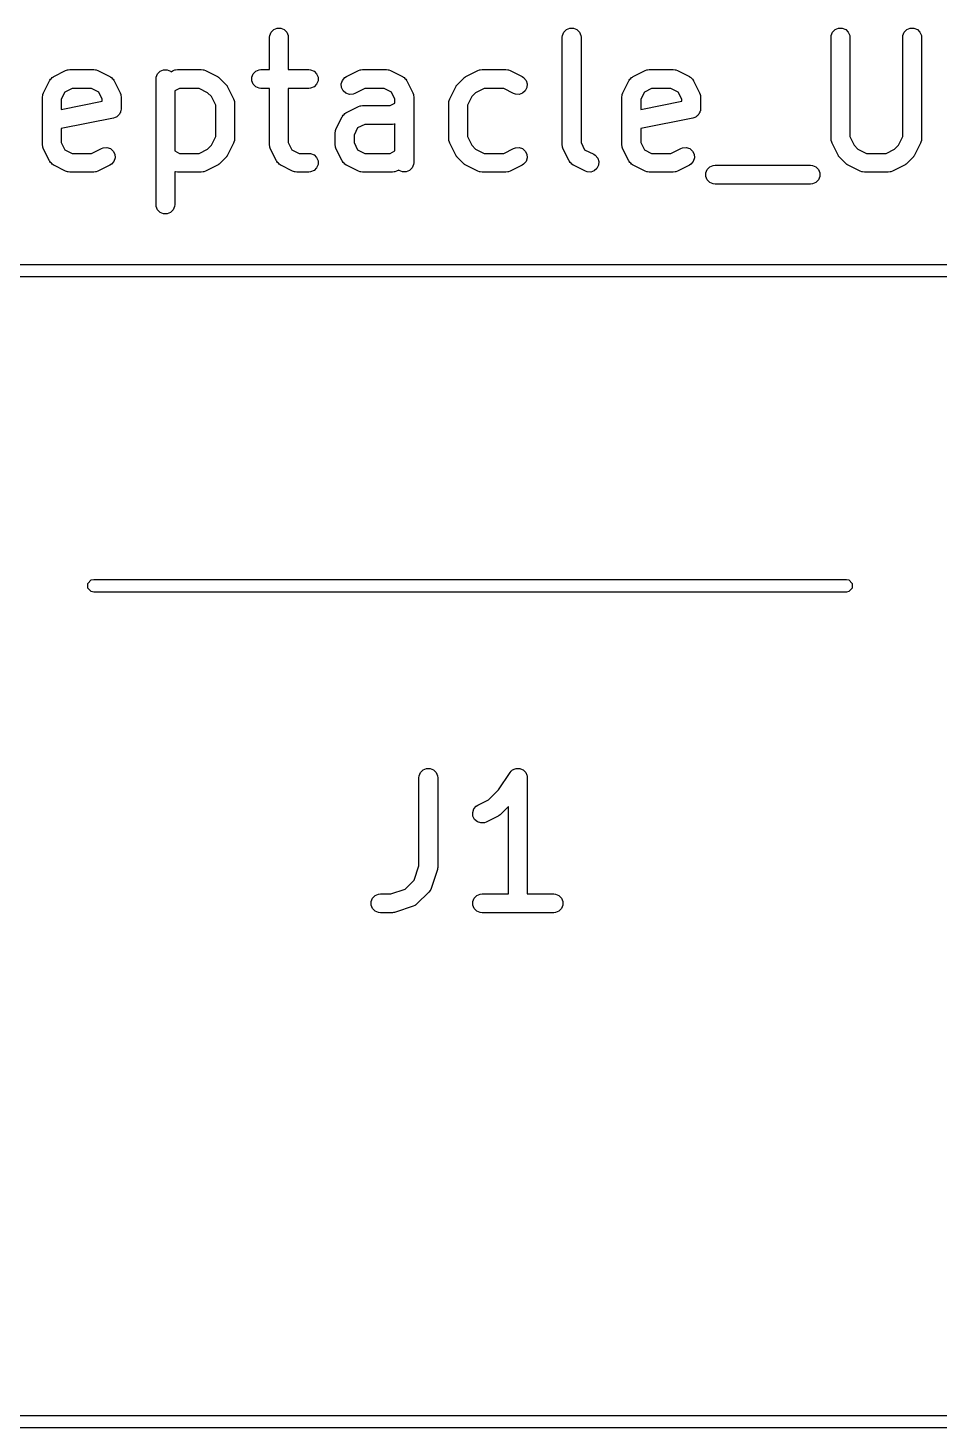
# Model space of a CAD drawing. Header units: millimetres. Extents: x 100.1 to 179.9, y -189 to -95.3.
# Drawn here: x 133.3 to 140.56, y -106.47 to -95.32 of the extents above; entities that cross this region are included whole.
import ezdxf

# ---------------------------------------------------------------- set-up
doc = ezdxf.new("R2010")
doc.units = ezdxf.units.MM
doc.layers.add('F.Fab', color=9, linetype='CONTINUOUS', true_color=0xafafaf)

msp = doc.modelspace()

# ---------------------------------------------------------------- linework, layer by layer
at = {"layer": 'F.Fab', "linetype": 'CONTINUOUS'}
for p, q in [((135.227631, -95.375187), (135.23883, -95.348151)), ((135.23883, -95.348151), (135.259522, -95.327459)), ((135.259522, -95.327459), (135.286558, -95.31626)), ((135.286558, -95.31626), (135.315822, -95.31626)), ((135.315822, -95.31626), (135.342858, -95.327459)), ((135.342858, -95.327459), (135.36355, -95.348151)), ((135.36355, -95.348151), (135.374749, -95.375187)), ((137.560965, -95.375187), (137.572164, -95.348151)), ((137.572164, -95.348151), (137.592856, -95.327459)), ((137.592856, -95.327459), (137.619892, -95.31626)), ((137.619892, -95.31626), (137.649156, -95.31626)), ((137.649156, -95.31626), (137.676192, -95.327459)), ((137.676192, -95.327459), (137.696884, -95.348151)), ((137.696884, -95.348151), (137.708083, -95.375187)), ((139.703823, -95.375187), (139.715022, -95.348151)), ((139.715022, -95.348151), (139.735714, -95.327459)), ((139.735714, -95.327459), (139.76275, -95.31626)), ((139.76275, -95.31626), (139.792014, -95.31626)), ((139.792014, -95.31626), (139.81905, -95.327459)), ((139.81905, -95.327459), (139.839742, -95.348151)), ((139.839742, -95.348151), (139.850941, -95.375187)), ((140.275251, -95.375187), (140.28645, -95.348151)), ((140.28645, -95.348151), (140.307142, -95.327459)), ((140.307142, -95.327459), (140.334178, -95.31626)), ((140.334178, -95.31626), (140.363442, -95.31626)), ((140.363442, -95.31626), (140.390478, -95.327459)), ((140.390478, -95.327459), (140.41117, -95.348151)), ((140.41117, -95.348151), (140.422369, -95.375187)), ((135.22619, -95.389819), (135.227631, -95.375187)), ((135.22619, -95.648152), (135.22619, -95.389819)), ((135.374749, -95.375187), (135.37619, -95.389819)), ((135.37619, -95.389819), (135.37619, -95.648152)), ((137.559524, -95.389819), (137.560965, -95.375187)), ((137.559524, -96.246961), (137.559524, -95.389819)), ((137.708083, -95.375187), (137.709524, -95.389819)), ((137.709524, -95.389819), (137.709524, -96.229256)), ((139.702382, -95.389819), (139.703823, -95.375187)), ((139.702382, -96.199342), (139.702382, -95.389819)), ((139.850941, -95.375187), (139.852382, -95.389819)), ((139.852382, -95.389819), (139.852382, -96.181637)), ((140.27381, -95.389819), (140.275251, -95.375187)), ((140.27381, -96.181637), (140.27381, -95.389819)), ((140.422369, -95.375187), (140.42381, -95.389819)), ((140.42381, -95.389819), (140.42381, -96.199342)), ((133.505744, -95.703689), (133.600982, -95.65607)), ((133.600982, -95.65607), (133.614713, -95.650815)), ((133.614713, -95.650815), (133.617402, -95.650623)), ((133.617402, -95.650623), (133.619891, -95.649593)), ((133.619891, -95.649593), (133.634523, -95.648152)), ((133.634523, -95.648152), (133.824999, -95.648152)), ((133.824999, -95.648152), (133.839631, -95.649593)), ((133.839631, -95.649593), (133.84212, -95.650624)), ((133.84212, -95.650624), (133.844808, -95.650815)), ((133.844808, -95.650815), (133.85854, -95.65607)), ((133.85854, -95.65607), (133.953778, -95.703689)), ((134.322869, -95.70852), (134.334068, -95.681484)), ((134.334068, -95.681484), (134.35476, -95.660792)), ((134.35476, -95.660792), (134.381796, -95.649593)), ((134.381796, -95.649593), (134.41106, -95.649593)), ((134.41106, -95.649593), (134.438096, -95.660792)), ((134.438096, -95.660792), (134.441624, -95.66432)), ((134.441624, -95.66432), (134.458125, -95.65607)), ((134.458125, -95.65607), (134.471856, -95.650815)), ((134.471856, -95.650815), (134.474545, -95.650623)), ((134.474545, -95.650623), (134.477034, -95.649593)), ((134.477034, -95.649593), (134.491666, -95.648152)), ((134.491666, -95.648152), (134.682142, -95.648152)), ((134.682142, -95.648152), (134.696774, -95.649593)), ((134.696774, -95.649593), (134.699263, -95.650624)), ((134.699263, -95.650624), (134.701951, -95.650815)), ((134.701951, -95.650815), (134.715683, -95.65607)), ((134.715683, -95.65607), (134.810921, -95.703689)), ((135.084774, -95.70852), (135.095973, -95.681484)), ((135.095973, -95.681484), (135.116665, -95.660792)), ((135.116665, -95.660792), (135.143701, -95.649593)), ((135.143701, -95.649593), (135.158333, -95.648152)), ((135.158333, -95.648152), (135.22619, -95.648152)), ((135.37619, -95.648152), (135.539285, -95.648152)), ((135.539285, -95.648152), (135.553917, -95.649593)), ((135.553917, -95.649593), (135.580953, -95.660792)), ((135.580953, -95.660792), (135.601645, -95.681484)), ((135.601645, -95.681484), (135.612844, -95.70852)), ((135.839078, -95.703689), (135.934316, -95.65607)), ((135.934316, -95.65607), (135.948047, -95.650815)), ((135.948047, -95.650815), (135.950736, -95.650623)), ((135.950736, -95.650623), (135.953225, -95.649593)), ((135.953225, -95.649593), (135.967857, -95.648152)), ((135.967857, -95.648152), (136.158333, -95.648152)), ((136.158333, -95.648152), (136.172965, -95.649593)), ((136.172965, -95.649593), (136.175454, -95.650624)), ((136.175454, -95.650624), (136.178142, -95.650815)), ((136.178142, -95.650815), (136.191874, -95.65607)), ((136.191874, -95.65607), (136.287112, -95.703689)), ((136.791459, -95.703689), (136.886697, -95.65607)), ((136.886697, -95.65607), (136.900428, -95.650815)), ((136.900428, -95.650815), (136.903117, -95.650623)), ((136.903117, -95.650623), (136.905606, -95.649593)), ((136.905606, -95.649593), (136.920238, -95.648152)), ((136.920238, -95.648152), (137.110714, -95.648152)), ((137.110714, -95.648152), (137.125346, -95.649593)), ((137.125346, -95.649593), (137.127835, -95.650624)), ((137.127835, -95.650624), (137.130523, -95.650815)), ((137.130523, -95.650815), (137.144255, -95.65607)), ((137.144255, -95.65607), (137.239493, -95.703689)), ((138.124793, -95.703689), (138.220031, -95.65607)), ((138.220031, -95.65607), (138.233762, -95.650815)), ((138.233762, -95.650815), (138.236451, -95.650623)), ((138.236451, -95.650623), (138.23894, -95.649593)), ((138.23894, -95.649593), (138.253572, -95.648152)), ((138.253572, -95.648152), (138.444048, -95.648152)), ((138.444048, -95.648152), (138.45868, -95.649593)), ((138.45868, -95.649593), (138.461169, -95.650624)), ((138.461169, -95.650624), (138.463857, -95.650815)), ((138.463857, -95.650815), (138.477589, -95.65607)), ((138.477589, -95.65607), (138.572827, -95.703689)), ((133.424584, -95.832468), (133.472203, -95.73723)), ((133.472203, -95.73723), (133.473743, -95.734782)), ((133.473743, -95.734782), (133.474128, -95.733629)), ((133.474128, -95.733629), (133.475373, -95.732192)), ((133.475373, -95.732192), (133.480035, -95.724787)), ((133.480035, -95.724787), (133.487139, -95.718625)), ((133.487139, -95.718625), (133.493301, -95.711521)), ((133.493301, -95.711521), (133.500706, -95.706859)), ((133.500706, -95.706859), (133.502143, -95.705614)), ((133.502143, -95.705614), (133.503296, -95.705229)), ((133.503296, -95.705229), (133.505744, -95.703689)), ((133.652228, -95.798152), (133.595186, -95.826672)), ((133.807294, -95.798152), (133.652228, -95.798152)), ((133.864335, -95.826672), (133.807294, -95.798152)), ((133.953778, -95.703689), (133.956225, -95.705229)), ((133.956225, -95.705229), (133.957379, -95.705614)), ((133.957379, -95.705614), (133.958815, -95.706859)), ((133.958815, -95.706859), (133.966221, -95.711521)), ((133.966221, -95.711521), (133.972382, -95.718625)), ((133.972382, -95.718625), (133.979487, -95.724787)), ((133.979487, -95.724787), (133.984148, -95.732192)), ((133.984148, -95.732192), (133.985394, -95.733629)), ((133.985394, -95.733629), (133.985778, -95.734782)), ((133.985778, -95.734782), (133.987319, -95.73723)), ((133.987319, -95.73723), (134.034938, -95.832468)), ((134.321428, -95.723152), (134.322869, -95.70852)), ((134.321428, -96.723152), (134.321428, -95.723152)), ((134.509371, -95.798152), (134.471428, -95.817123)), ((134.664437, -95.798152), (134.509371, -95.798152)), ((134.732953, -95.83241), (134.664437, -95.798152)), ((134.810921, -95.703689), (134.81722, -95.707653)), ((134.81722, -95.707653), (134.819048, -95.708411)), ((134.819048, -95.708411), (134.821104, -95.710099)), ((134.821104, -95.710099), (134.823364, -95.711521)), ((134.823364, -95.711521), (134.824663, -95.713019)), ((134.824663, -95.713019), (134.830413, -95.717738)), ((134.830413, -95.717738), (134.878032, -95.765357)), ((134.878032, -95.765357), (134.88275, -95.771106)), ((134.88275, -95.771106), (134.884249, -95.772406)), ((134.884249, -95.772406), (134.88567, -95.774665)), ((134.88567, -95.774665), (134.887359, -95.776722)), ((134.887359, -95.776722), (134.888116, -95.778549)), ((134.888116, -95.778549), (134.892081, -95.784849)), ((134.892081, -95.784849), (134.9397, -95.880087)), ((135.084774, -95.737784), (135.084774, -95.70852)), ((135.095973, -95.76482), (135.084774, -95.737784)), ((135.116665, -95.785512), (135.095973, -95.76482)), ((135.143701, -95.796711), (135.116665, -95.785512)), ((135.158333, -95.798152), (135.143701, -95.796711)), ((135.22619, -95.798152), (135.158333, -95.798152)), ((135.22619, -96.246961), (135.22619, -95.798152)), ((135.539285, -95.798152), (135.37619, -95.798152)), ((135.37619, -95.798152), (135.37619, -96.229256)), ((135.553917, -95.796711), (135.539285, -95.798152)), ((135.580953, -95.785512), (135.553917, -95.796711)), ((135.601645, -95.76482), (135.580953, -95.785512)), ((135.612844, -95.737784), (135.601645, -95.76482)), ((135.612844, -95.70852), (135.612844, -95.737784)), ((135.798208, -95.76139), (135.807462, -95.733629)), ((135.800282, -95.79058), (135.798208, -95.76139)), ((135.813369, -95.816755), (135.800282, -95.79058)), ((135.807462, -95.733629), (135.826635, -95.711521)), ((135.826635, -95.711521), (135.839078, -95.703689)), ((135.985562, -95.798152), (135.90616, -95.837853)), ((136.140628, -95.798152), (135.985562, -95.798152)), ((136.197669, -95.826672), (136.140628, -95.798152)), ((136.287112, -95.703689), (136.289559, -95.705229)), ((136.289559, -95.705229), (136.290713, -95.705614)), ((136.290713, -95.705614), (136.292149, -95.706859)), ((136.292149, -95.706859), (136.299555, -95.711521)), ((136.299555, -95.711521), (136.305716, -95.718625)), ((136.305716, -95.718625), (136.312821, -95.724787)), ((136.312821, -95.724787), (136.317482, -95.732192)), ((136.317482, -95.732192), (136.318728, -95.733629)), ((136.318728, -95.733629), (136.319112, -95.734782)), ((136.319112, -95.734782), (136.320653, -95.73723)), ((136.320653, -95.73723), (136.368272, -95.832468)), ((136.66268, -95.880087), (136.710299, -95.784849)), ((136.710299, -95.784849), (136.714263, -95.778549)), ((136.714263, -95.778549), (136.715021, -95.776722)), ((136.715021, -95.776722), (136.716709, -95.774665)), ((136.716709, -95.774665), (136.718131, -95.772406)), ((136.718131, -95.772406), (136.719629, -95.771106)), ((136.719629, -95.771106), (136.724348, -95.765357)), ((136.724348, -95.765357), (136.771967, -95.717738)), ((136.771967, -95.717738), (136.777716, -95.713019)), ((136.777716, -95.713019), (136.779016, -95.711521)), ((136.779016, -95.711521), (136.781275, -95.710099)), ((136.781275, -95.710099), (136.783332, -95.708411)), ((136.783332, -95.708411), (136.785159, -95.707653)), ((136.785159, -95.707653), (136.791459, -95.703689)), ((136.937943, -95.798152), (136.869427, -95.83241)), ((137.093009, -95.798152), (136.937943, -95.798152)), ((137.172411, -95.837853), (137.093009, -95.798152)), ((137.239493, -95.703689), (137.251936, -95.711521)), ((137.251936, -95.711521), (137.271109, -95.733629)), ((137.278289, -95.79058), (137.265201, -95.816755)), ((137.271109, -95.733629), (137.280363, -95.76139)), ((137.280363, -95.76139), (137.278289, -95.79058)), ((138.043633, -95.832468), (138.091252, -95.73723)), ((138.091252, -95.73723), (138.092792, -95.734782)), ((138.092792, -95.734782), (138.093177, -95.733629)), ((138.093177, -95.733629), (138.094422, -95.732192)), ((138.094422, -95.732192), (138.099084, -95.724787)), ((138.099084, -95.724787), (138.106188, -95.718625)), ((138.106188, -95.718625), (138.11235, -95.711521)), ((138.11235, -95.711521), (138.119755, -95.706859)), ((138.119755, -95.706859), (138.121192, -95.705614)), ((138.121192, -95.705614), (138.122345, -95.705229)), ((138.122345, -95.705229), (138.124793, -95.703689)), ((138.271277, -95.798152), (138.214235, -95.826672)), ((138.426343, -95.798152), (138.271277, -95.798152)), ((138.483384, -95.826672), (138.426343, -95.798152)), ((138.572827, -95.703689), (138.575274, -95.705229)), ((138.575274, -95.705229), (138.576428, -95.705614)), ((138.576428, -95.705614), (138.577864, -95.706859)), ((138.577864, -95.706859), (138.58527, -95.711521)), ((138.58527, -95.711521), (138.591431, -95.718625)), ((138.591431, -95.718625), (138.598536, -95.724787)), ((138.598536, -95.724787), (138.603197, -95.732192)), ((138.603197, -95.732192), (138.604443, -95.733629)), ((138.604443, -95.733629), (138.604827, -95.734782)), ((138.604827, -95.734782), (138.606368, -95.73723)), ((138.606368, -95.73723), (138.653987, -95.832468)), ((133.416666, -95.866009), (133.418107, -95.851377)), ((133.416666, -96.246961), (133.416666, -95.866009)), ((133.418107, -95.851377), (133.419138, -95.848887)), ((133.419138, -95.848887), (133.419329, -95.8462)), ((133.419329, -95.8462), (133.424584, -95.832468)), ((133.595186, -95.826672), (133.566666, -95.883714)), ((133.566666, -95.883714), (133.566666, -95.964999)), ((133.566666, -95.964999), (133.892856, -95.899762)), ((133.892856, -95.883714), (133.864335, -95.826672)), ((133.892856, -95.899762), (133.892856, -95.883714)), ((134.034938, -95.832468), (134.040193, -95.846199)), ((134.040193, -95.846199), (134.040384, -95.848888)), ((134.040384, -95.848888), (134.041415, -95.851377)), ((134.041415, -95.851377), (134.042856, -95.866009)), ((134.042856, -95.866009), (134.042856, -95.961247)), ((134.471428, -95.817123), (134.471428, -96.295847)), ((134.76336, -95.862817), (134.732953, -95.83241)), ((134.797618, -95.931333), (134.76336, -95.862817)), ((134.9397, -95.880087), (134.944955, -95.893818)), ((134.944955, -95.893818), (134.945146, -95.896507)), ((134.945146, -95.896507), (134.946177, -95.898996)), ((134.946177, -95.898996), (134.947618, -95.913628)), ((134.947618, -95.913628), (134.947618, -96.199342)), ((135.835477, -95.835928), (135.813369, -95.816755)), ((135.863238, -95.845182), (135.835477, -95.835928)), ((135.892428, -95.843108), (135.863238, -95.845182)), ((135.90616, -95.837853), (135.892428, -95.843108)), ((136.188247, -95.933866), (136.22619, -95.914894)), ((136.22619, -95.883714), (136.197669, -95.826672)), ((136.22619, -95.914894), (136.22619, -95.883714)), ((136.368272, -95.832468), (136.373527, -95.846199)), ((136.373527, -95.846199), (136.373718, -95.848888)), ((136.373718, -95.848888), (136.374749, -95.851377)), ((136.374749, -95.851377), (136.37619, -95.866009)), ((136.37619, -95.866009), (136.37619, -96.389819)), ((136.654762, -95.913628), (136.656203, -95.898996)), ((136.654762, -96.199342), (136.654762, -95.913628)), ((136.656203, -95.898996), (136.657234, -95.896506)), ((136.657234, -95.896506), (136.657425, -95.893819)), ((136.657425, -95.893819), (136.66268, -95.880087)), ((136.83902, -95.862817), (136.804762, -95.931333)), ((136.869427, -95.83241), (136.83902, -95.862817)), ((137.186142, -95.843108), (137.172411, -95.837853)), ((137.215332, -95.845182), (137.186142, -95.843108)), ((137.243094, -95.835928), (137.215332, -95.845182)), ((137.265201, -95.816755), (137.243094, -95.835928)), ((138.035715, -95.866009), (138.037156, -95.851377)), ((138.035715, -96.246961), (138.035715, -95.866009)), ((138.037156, -95.851377), (138.038187, -95.848887)), ((138.038187, -95.848887), (138.038378, -95.8462)), ((138.038378, -95.8462), (138.043633, -95.832468)), ((138.214235, -95.826672), (138.185715, -95.883714)), ((138.185715, -95.883714), (138.185715, -95.964999)), ((138.185715, -95.964999), (138.511905, -95.899762)), ((138.511905, -95.883714), (138.483384, -95.826672)), ((138.511905, -95.899762), (138.511905, -95.883714)), ((138.653987, -95.832468), (138.659242, -95.846199)), ((138.659242, -95.846199), (138.659433, -95.848888)), ((138.659433, -95.848888), (138.660464, -95.851377)), ((138.660464, -95.851377), (138.661905, -95.866009)), ((138.661905, -95.866009), (138.661905, -95.961247)), ((133.99663, -96.030508), (133.982564, -96.034791)), ((134.002735, -96.026419), (133.99663, -96.030508)), ((134.009524, -96.023607), (134.002735, -96.026419)), ((134.014776, -96.018354), (134.009524, -96.023607)), ((134.020944, -96.014224), (134.014776, -96.018354)), ((134.025018, -96.008113), (134.020944, -96.014224)), ((134.030216, -96.002915), (134.025018, -96.008113)), ((134.033059, -95.996051), (134.030216, -96.002915)), ((134.037176, -95.989876), (134.033059, -95.996051)), ((134.038601, -95.98267), (134.037176, -95.989876)), ((134.041415, -95.975879), (134.038601, -95.98267)), ((134.042856, -95.961247), (134.041415, -95.975879)), ((134.797618, -96.181637), (134.797618, -95.931333)), ((135.757918, -96.118182), (135.805537, -96.022944)), ((135.805537, -96.022944), (135.807077, -96.020496)), ((135.807077, -96.020496), (135.807462, -96.019343)), ((135.807462, -96.019343), (135.808707, -96.017906)), ((135.808707, -96.017906), (135.813369, -96.010501)), ((135.813369, -96.010501), (135.820473, -96.004339)), ((135.820473, -96.004339), (135.826635, -95.997235)), ((135.826635, -95.997235), (135.83404, -95.992573)), ((135.83404, -95.992573), (135.835477, -95.991328)), ((135.835477, -95.991328), (135.83663, -95.990943)), ((135.83663, -95.990943), (135.839078, -95.989403)), ((135.839078, -95.989403), (135.934316, -95.941784)), ((135.934316, -95.941784), (135.948047, -95.936529)), ((135.948047, -95.936529), (135.950736, -95.936337)), ((135.950736, -95.936337), (135.953225, -95.935307)), ((135.953225, -95.935307), (135.967857, -95.933866)), ((135.967857, -95.933866), (136.188247, -95.933866)), ((136.804762, -95.931333), (136.804762, -96.181637)), ((138.615679, -96.030508), (138.601613, -96.034791)), ((138.621784, -96.026419), (138.615679, -96.030508)), ((138.628573, -96.023607), (138.621784, -96.026419)), ((138.633825, -96.018354), (138.628573, -96.023607)), ((138.639993, -96.014224), (138.633825, -96.018354)), ((138.644067, -96.008113), (138.639993, -96.014224)), ((138.649265, -96.002915), (138.644067, -96.008113)), ((138.652108, -95.996051), (138.649265, -96.002915)), ((138.656225, -95.989876), (138.652108, -95.996051)), ((138.65765, -95.98267), (138.656225, -95.989876)), ((138.660464, -95.975879), (138.65765, -95.98267)), ((138.661905, -95.961247), (138.660464, -95.975879)), ((133.982564, -96.034791), (133.566666, -96.11797)), ((133.566666, -96.11797), (133.566666, -96.229256)), ((135.75, -96.151723), (135.751441, -96.137091)), ((135.751441, -96.137091), (135.752472, -96.134601)), ((135.752472, -96.134601), (135.752663, -96.131914)), ((135.752663, -96.131914), (135.757918, -96.118182)), ((135.92852, -96.112386), (135.9, -96.169428)), ((135.985562, -96.083866), (135.92852, -96.112386)), ((136.205952, -96.083866), (135.985562, -96.083866)), ((136.220584, -96.082425), (136.205952, -96.083866)), ((136.223073, -96.081393), (136.220584, -96.082425)), ((136.225761, -96.081203), (136.223073, -96.081393)), ((136.22619, -96.081038), (136.225761, -96.081203)), ((136.22619, -96.295847), (136.22619, -96.081038)), ((138.601613, -96.034791), (138.185715, -96.11797)), ((138.185715, -96.11797), (138.185715, -96.229256)), ((133.418107, -96.261593), (133.416666, -96.246961)), ((133.566666, -96.229256), (133.595186, -96.286298)), ((134.732952, -96.280561), (134.763359, -96.250153)), ((134.763359, -96.250153), (134.797618, -96.181637)), ((134.9397, -96.232883), (134.892081, -96.328121)), ((134.944955, -96.219152), (134.9397, -96.232883)), ((134.945146, -96.216462), (134.944955, -96.219152)), ((134.946177, -96.213974), (134.945146, -96.216462)), ((134.947618, -96.199342), (134.946177, -96.213974)), ((135.227631, -96.261593), (135.22619, -96.246961)), ((135.37619, -96.229256), (135.40471, -96.286298)), ((135.75, -96.246961), (135.75, -96.151723)), ((135.751441, -96.261593), (135.75, -96.246961)), ((135.9, -96.169428), (135.9, -96.229256)), ((135.9, -96.229256), (135.92852, -96.286298)), ((136.656203, -96.213974), (136.654762, -96.199342)), ((136.657234, -96.216463), (136.656203, -96.213974)), ((136.657425, -96.219151), (136.657234, -96.216463)), ((136.66268, -96.232883), (136.657425, -96.219151)), ((136.710299, -96.328121), (136.66268, -96.232883)), ((136.804762, -96.181637), (136.83902, -96.250153)), ((136.83902, -96.250153), (136.869427, -96.280561)), ((137.560965, -96.261593), (137.559524, -96.246961)), ((137.709524, -96.229256), (137.738044, -96.286298)), ((138.037156, -96.261593), (138.035715, -96.246961)), ((138.185715, -96.229256), (138.214235, -96.286298)), ((139.703823, -96.213974), (139.702382, -96.199342)), ((139.704854, -96.216463), (139.703823, -96.213974)), ((139.705045, -96.219151), (139.704854, -96.216463)), ((139.7103, -96.232883), (139.705045, -96.219151)), ((139.757919, -96.328121), (139.7103, -96.232883)), ((139.852382, -96.181637), (139.88664, -96.250153)), ((139.88664, -96.250153), (139.917047, -96.280561)), ((140.209144, -96.280561), (140.239551, -96.250153)), ((140.239551, -96.250153), (140.27381, -96.181637)), ((140.415892, -96.232883), (140.368273, -96.328121)), ((140.421147, -96.219152), (140.415892, -96.232883)), ((140.421338, -96.216462), (140.421147, -96.219152)), ((140.422369, -96.213974), (140.421338, -96.216462)), ((140.42381, -96.199342), (140.422369, -96.213974)), ((133.419138, -96.264082), (133.418107, -96.261593)), ((133.419329, -96.26677), (133.419138, -96.264082)), ((133.424584, -96.280502), (133.419329, -96.26677)), ((133.472203, -96.375741), (133.424584, -96.280502)), ((133.595186, -96.286298), (133.652228, -96.314819)), ((133.652228, -96.314819), (133.807294, -96.314819)), ((133.807294, -96.314819), (133.886696, -96.275118)), ((133.886696, -96.275118), (133.900427, -96.269863)), ((133.900427, -96.269863), (133.929617, -96.267789)), ((133.929617, -96.267789), (133.957379, -96.277043)), ((133.957379, -96.277043), (133.979486, -96.296216)), ((133.979486, -96.296216), (133.992574, -96.322391)), ((133.994648, -96.351581), (133.985394, -96.379342)), ((133.992574, -96.322391), (133.994648, -96.351581)), ((134.471428, -96.295847), (134.509371, -96.314819)), ((134.509371, -96.314819), (134.664437, -96.314819)), ((134.664437, -96.314819), (134.732952, -96.280561)), ((134.878032, -96.347613), (134.830414, -96.395232)), ((134.88275, -96.341863), (134.878032, -96.347613)), ((134.884249, -96.340564), (134.88275, -96.341863)), ((134.88567, -96.338305), (134.884249, -96.340564)), ((134.88736, -96.336247), (134.88567, -96.338305)), ((134.888117, -96.334417), (134.88736, -96.336247)), ((134.892081, -96.328121), (134.888117, -96.334417)), ((135.228662, -96.264082), (135.227631, -96.261593)), ((135.228853, -96.26677), (135.228662, -96.264082)), ((135.234108, -96.280502), (135.228853, -96.26677)), ((135.281727, -96.375741), (135.234108, -96.280502)), ((135.40471, -96.286298), (135.461752, -96.314819)), ((135.461752, -96.314819), (135.539285, -96.314819)), ((135.539285, -96.314819), (135.553917, -96.31626)), ((135.553917, -96.31626), (135.580953, -96.327459)), ((135.580953, -96.327459), (135.601645, -96.348151)), ((135.601645, -96.348151), (135.612844, -96.375187)), ((135.752472, -96.264082), (135.751441, -96.261593)), ((135.752663, -96.26677), (135.752472, -96.264082)), ((135.757918, -96.280502), (135.752663, -96.26677)), ((135.805537, -96.375741), (135.757918, -96.280502)), ((135.92852, -96.286298), (135.985562, -96.314819)), ((135.985562, -96.314819), (136.188247, -96.314819)), ((136.188247, -96.314819), (136.22619, -96.295847)), ((136.714262, -96.334417), (136.710299, -96.328121)), ((136.71502, -96.336247), (136.714262, -96.334417)), ((136.716709, -96.338305), (136.71502, -96.336247)), ((136.718131, -96.340564), (136.716709, -96.338305)), ((136.719629, -96.341863), (136.718131, -96.340564)), ((136.724347, -96.347612), (136.719629, -96.341863)), ((136.771966, -96.395232), (136.724347, -96.347612)), ((136.869427, -96.280561), (136.937943, -96.314819)), ((136.937943, -96.314819), (137.093009, -96.314819)), ((137.093009, -96.314819), (137.172411, -96.275118)), ((137.172411, -96.275118), (137.186142, -96.269863)), ((137.186142, -96.269863), (137.215332, -96.267789)), ((137.215332, -96.267789), (137.243094, -96.277043)), ((137.243094, -96.277043), (137.265201, -96.296216)), ((137.265201, -96.296216), (137.278289, -96.322391)), ((137.280363, -96.351581), (137.271109, -96.379342)), ((137.278289, -96.322391), (137.280363, -96.351581)), ((137.561996, -96.264082), (137.560965, -96.261593)), ((137.562187, -96.26677), (137.561996, -96.264082)), ((137.567442, -96.280502), (137.562187, -96.26677)), ((137.615061, -96.375741), (137.567442, -96.280502)), ((137.738044, -96.286298), (137.810922, -96.322737)), ((137.810922, -96.322737), (137.823365, -96.330569)), ((137.823365, -96.330569), (137.842538, -96.352677)), ((137.842538, -96.352677), (137.851792, -96.380438)), ((138.038187, -96.264082), (138.037156, -96.261593)), ((138.038378, -96.26677), (138.038187, -96.264082)), ((138.043633, -96.280502), (138.038378, -96.26677)), ((138.091252, -96.375741), (138.043633, -96.280502)), ((138.214235, -96.286298), (138.271277, -96.314819)), ((138.271277, -96.314819), (138.426343, -96.314819)), ((138.426343, -96.314819), (138.505745, -96.275118)), ((138.505745, -96.275118), (138.519476, -96.269863)), ((138.519476, -96.269863), (138.548666, -96.267789)), ((138.548666, -96.267789), (138.576428, -96.277043)), ((138.576428, -96.277043), (138.598535, -96.296216)), ((138.598535, -96.296216), (138.611623, -96.322391)), ((138.613697, -96.351581), (138.604443, -96.379342)), ((138.611623, -96.322391), (138.613697, -96.351581)), ((139.761882, -96.334417), (139.757919, -96.328121)), ((139.76264, -96.336247), (139.761882, -96.334417)), ((139.764329, -96.338305), (139.76264, -96.336247)), ((139.765751, -96.340564), (139.764329, -96.338305)), ((139.767249, -96.341863), (139.765751, -96.340564)), ((139.771967, -96.347612), (139.767249, -96.341863)), ((139.819586, -96.395232), (139.771967, -96.347612)), ((139.917047, -96.280561), (139.985563, -96.314819)), ((139.985563, -96.314819), (140.140629, -96.314819)), ((140.140629, -96.314819), (140.209144, -96.280561)), ((140.354224, -96.347613), (140.306606, -96.395232)), ((140.358942, -96.341863), (140.354224, -96.347613)), ((140.360441, -96.340564), (140.358942, -96.341863)), ((140.361862, -96.338305), (140.360441, -96.340564)), ((140.363552, -96.336247), (140.361862, -96.338305)), ((140.364309, -96.334417), (140.363552, -96.336247)), ((140.368273, -96.328121), (140.364309, -96.334417)), ((133.473743, -96.378187), (133.472203, -96.375741)), ((133.474128, -96.379342), (133.473743, -96.378187)), ((133.475374, -96.380779), (133.474128, -96.379342)), ((133.480035, -96.388183), (133.475374, -96.380779)), ((133.487137, -96.394342), (133.480035, -96.388183)), ((133.493301, -96.40145), (133.487137, -96.394342)), ((133.500706, -96.406111), (133.493301, -96.40145)), ((133.502143, -96.407357), (133.500706, -96.406111)), ((133.503296, -96.407741), (133.502143, -96.407357)), ((133.505744, -96.409282), (133.503296, -96.407741)), ((133.600982, -96.456901), (133.505744, -96.409282)), ((133.614713, -96.462156), (133.600982, -96.456901)), ((133.617402, -96.462347), (133.614713, -96.462156)), ((133.619891, -96.463378), (133.617402, -96.462347)), ((133.634523, -96.464819), (133.619891, -96.463378)), ((133.824999, -96.464819), (133.634523, -96.464819)), ((133.839631, -96.463378), (133.824999, -96.464819)), ((133.84212, -96.462346), (133.839631, -96.463378)), ((133.844808, -96.462156), (133.84212, -96.462346)), ((133.85854, -96.456901), (133.844808, -96.462156)), ((133.953778, -96.409282), (133.85854, -96.456901)), ((133.966221, -96.40145), (133.953778, -96.409282)), ((133.985394, -96.379342), (133.966221, -96.40145)), ((134.471856, -96.462156), (134.471428, -96.461992)), ((134.471428, -96.461992), (134.471428, -96.723152)), ((134.474545, -96.462347), (134.471856, -96.462156)), ((134.477034, -96.463378), (134.474545, -96.462347)), ((134.491666, -96.464819), (134.477034, -96.463378)), ((134.682142, -96.464819), (134.491666, -96.464819)), ((134.696774, -96.463378), (134.682142, -96.464819)), ((134.699263, -96.462346), (134.696774, -96.463378)), ((134.701951, -96.462156), (134.699263, -96.462346)), ((134.715683, -96.456901), (134.701951, -96.462156)), ((134.810921, -96.409282), (134.715683, -96.456901)), ((134.81722, -96.405317), (134.810921, -96.409282)), ((134.819048, -96.40456), (134.81722, -96.405317)), ((134.821104, -96.402872), (134.819048, -96.40456)), ((134.823364, -96.40145), (134.821104, -96.402872)), ((134.824664, -96.39995), (134.823364, -96.40145)), ((134.830414, -96.395232), (134.824664, -96.39995)), ((135.283267, -96.378187), (135.281727, -96.375741)), ((135.283652, -96.379342), (135.283267, -96.378187)), ((135.284898, -96.380779), (135.283652, -96.379342)), ((135.289559, -96.388183), (135.284898, -96.380779)), ((135.296661, -96.394342), (135.289559, -96.388183)), ((135.302825, -96.40145), (135.296661, -96.394342)), ((135.31023, -96.406111), (135.302825, -96.40145)), ((135.311667, -96.407357), (135.31023, -96.406111)), ((135.31282, -96.407741), (135.311667, -96.407357)), ((135.315268, -96.409282), (135.31282, -96.407741)), ((135.410506, -96.456901), (135.315268, -96.409282)), ((135.424237, -96.462156), (135.410506, -96.456901)), ((135.426926, -96.462347), (135.424237, -96.462156)), ((135.429415, -96.463378), (135.426926, -96.462347)), ((135.444047, -96.464819), (135.429415, -96.463378)), ((135.539285, -96.464819), (135.444047, -96.464819)), ((135.553917, -96.463378), (135.539285, -96.464819)), ((135.580953, -96.452179), (135.553917, -96.463378)), ((135.601645, -96.431487), (135.580953, -96.452179)), ((135.612844, -96.404451), (135.601645, -96.431487)), ((135.612844, -96.375187), (135.612844, -96.404451)), ((135.807077, -96.378187), (135.805537, -96.375741)), ((135.807462, -96.379342), (135.807077, -96.378187)), ((135.808708, -96.380779), (135.807462, -96.379342)), ((135.813369, -96.388183), (135.808708, -96.380779)), ((135.820471, -96.394342), (135.813369, -96.388183)), ((135.826635, -96.40145), (135.820471, -96.394342)), ((135.83404, -96.406111), (135.826635, -96.40145)), ((135.835477, -96.407357), (135.83404, -96.406111)), ((135.83663, -96.407741), (135.835477, -96.407357)), ((135.839078, -96.409282), (135.83663, -96.407741)), ((135.934316, -96.456901), (135.839078, -96.409282)), ((135.948047, -96.462156), (135.934316, -96.456901)), ((135.950736, -96.462347), (135.948047, -96.462156)), ((135.953225, -96.463378), (135.950736, -96.462347)), ((135.967857, -96.464819), (135.953225, -96.463378)), ((136.205952, -96.464819), (135.967857, -96.464819)), ((136.220584, -96.463378), (136.205952, -96.464819)), ((136.223073, -96.462346), (136.220584, -96.463378)), ((136.225761, -96.462156), (136.223073, -96.462346)), ((136.239493, -96.456901), (136.225761, -96.462156)), ((136.255993, -96.44865), (136.239493, -96.456901)), ((136.259522, -96.452179), (136.255993, -96.44865)), ((136.286558, -96.463378), (136.259522, -96.452179)), ((136.315822, -96.463378), (136.286558, -96.463378)), ((136.342858, -96.452179), (136.315822, -96.463378)), ((136.36355, -96.431487), (136.342858, -96.452179)), ((136.374749, -96.404451), (136.36355, -96.431487)), ((136.37619, -96.389819), (136.374749, -96.404451)), ((136.777715, -96.39995), (136.771966, -96.395232)), ((136.779016, -96.40145), (136.777715, -96.39995)), ((136.781275, -96.402872), (136.779016, -96.40145)), ((136.783332, -96.40456), (136.781275, -96.402872)), ((136.785159, -96.405317), (136.783332, -96.40456)), ((136.791459, -96.409282), (136.785159, -96.405317)), ((136.886697, -96.456901), (136.791459, -96.409282)), ((136.900428, -96.462156), (136.886697, -96.456901)), ((136.903117, -96.462347), (136.900428, -96.462156)), ((136.905606, -96.463378), (136.903117, -96.462347)), ((136.920238, -96.464819), (136.905606, -96.463378)), ((137.110714, -96.464819), (136.920238, -96.464819)), ((137.125346, -96.463378), (137.110714, -96.464819)), ((137.127835, -96.462346), (137.125346, -96.463378)), ((137.130523, -96.462156), (137.127835, -96.462346)), ((137.144255, -96.456901), (137.130523, -96.462156)), ((137.239493, -96.409282), (137.144255, -96.456901)), ((137.251936, -96.40145), (137.239493, -96.409282)), ((137.271109, -96.379342), (137.251936, -96.40145)), ((137.616601, -96.378187), (137.615061, -96.375741)), ((137.616986, -96.379342), (137.616601, -96.378187)), ((137.618232, -96.380779), (137.616986, -96.379342)), ((137.622893, -96.388183), (137.618232, -96.380779)), ((137.629995, -96.394342), (137.622893, -96.388183)), ((137.636159, -96.40145), (137.629995, -96.394342)), ((137.643564, -96.406111), (137.636159, -96.40145)), ((137.645001, -96.407357), (137.643564, -96.406111)), ((137.646154, -96.407741), (137.645001, -96.407357)), ((137.648602, -96.409282), (137.646154, -96.407741)), ((137.74384, -96.456901), (137.648602, -96.409282)), ((137.757571, -96.462156), (137.74384, -96.456901)), ((137.786761, -96.46423), (137.757571, -96.462156)), ((137.814523, -96.454976), (137.786761, -96.46423)), ((137.83663, -96.435803), (137.814523, -96.454976)), ((137.849718, -96.409628), (137.83663, -96.435803)), ((137.851792, -96.380438), (137.849718, -96.409628)), ((138.092792, -96.378187), (138.091252, -96.375741)), ((138.093177, -96.379342), (138.092792, -96.378187)), ((138.094423, -96.380779), (138.093177, -96.379342)), ((138.099084, -96.388183), (138.094423, -96.380779)), ((138.106186, -96.394342), (138.099084, -96.388183)), ((138.11235, -96.40145), (138.106186, -96.394342)), ((138.119755, -96.406111), (138.11235, -96.40145)), ((138.121192, -96.407357), (138.119755, -96.406111)), ((138.122345, -96.407741), (138.121192, -96.407357)), ((138.124793, -96.409282), (138.122345, -96.407741)), ((138.220031, -96.456901), (138.124793, -96.409282)), ((138.233762, -96.462156), (138.220031, -96.456901)), ((138.236451, -96.462347), (138.233762, -96.462156)), ((138.23894, -96.463378), (138.236451, -96.462347)), ((138.253572, -96.464819), (138.23894, -96.463378)), ((138.444048, -96.464819), (138.253572, -96.464819)), ((138.45868, -96.463378), (138.444048, -96.464819)), ((138.461169, -96.462346), (138.45868, -96.463378)), ((138.463857, -96.462156), (138.461169, -96.462346)), ((138.477589, -96.456901), (138.463857, -96.462156)), ((138.572827, -96.409282), (138.477589, -96.456901)), ((138.58527, -96.40145), (138.572827, -96.409282)), ((138.604443, -96.379342), (138.58527, -96.40145)), ((138.703823, -96.470425), (138.715022, -96.443389)), ((138.703823, -96.499689), (138.703823, -96.470425)), ((138.715022, -96.443389), (138.735714, -96.422697)), ((138.735714, -96.422697), (138.76275, -96.411498)), ((138.76275, -96.411498), (138.777382, -96.410057)), ((138.777382, -96.410057), (139.539286, -96.410057)), ((139.539286, -96.410057), (139.553918, -96.411498)), ((139.553918, -96.411498), (139.580954, -96.422697)), ((139.580954, -96.422697), (139.601646, -96.443389)), ((139.601646, -96.443389), (139.612845, -96.470425)), ((139.612845, -96.470425), (139.612845, -96.499689)), ((139.825335, -96.39995), (139.819586, -96.395232)), ((139.826636, -96.40145), (139.825335, -96.39995)), ((139.828895, -96.402872), (139.826636, -96.40145)), ((139.830952, -96.40456), (139.828895, -96.402872)), ((139.832779, -96.405317), (139.830952, -96.40456)), ((139.839079, -96.409282), (139.832779, -96.405317)), ((139.934317, -96.456901), (139.839079, -96.409282)), ((139.948048, -96.462156), (139.934317, -96.456901)), ((139.950737, -96.462347), (139.948048, -96.462156)), ((139.953226, -96.463378), (139.950737, -96.462347)), ((139.967858, -96.464819), (139.953226, -96.463378)), ((140.158334, -96.464819), (139.967858, -96.464819)), ((140.172966, -96.463378), (140.158334, -96.464819)), ((140.175455, -96.462346), (140.172966, -96.463378)), ((140.178143, -96.462156), (140.175455, -96.462346)), ((140.191875, -96.456901), (140.178143, -96.462156)), ((140.287113, -96.409282), (140.191875, -96.456901)), ((140.293412, -96.405317), (140.287113, -96.409282)), ((140.29524, -96.40456), (140.293412, -96.405317)), ((140.297296, -96.402872), (140.29524, -96.40456)), ((140.299556, -96.40145), (140.297296, -96.402872)), ((140.300856, -96.39995), (140.299556, -96.40145)), ((140.306606, -96.395232), (140.300856, -96.39995)), ((138.715022, -96.526725), (138.703823, -96.499689)), ((138.735714, -96.547417), (138.715022, -96.526725)), ((138.76275, -96.558616), (138.735714, -96.547417)), ((138.777382, -96.560057), (138.76275, -96.558616)), ((139.539286, -96.560057), (138.777382, -96.560057)), ((139.553918, -96.558616), (139.539286, -96.560057)), ((139.580954, -96.547417), (139.553918, -96.558616)), ((139.601646, -96.526725), (139.580954, -96.547417)), ((139.612845, -96.499689), (139.601646, -96.526725)), ((134.322869, -96.737784), (134.321428, -96.723152)), ((134.334068, -96.76482), (134.322869, -96.737784)), ((134.35476, -96.785512), (134.334068, -96.76482)), ((134.381796, -96.796711), (134.35476, -96.785512)), ((134.41106, -96.796711), (134.381796, -96.796711)), ((134.438096, -96.785512), (134.41106, -96.796711)), ((134.458788, -96.76482), (134.438096, -96.785512)), ((134.469987, -96.737784), (134.458788, -96.76482)), ((134.471428, -96.723152), (134.469987, -96.737784)), ((132.35, -97.2), (141.3, -97.2)), ((141.25, -97.3), (132.4, -97.3)), ((133.778806, -99.740866), (133.805866, -99.713806)), ((133.805866, -99.713806), (133.825, -99.71)), ((133.825, -99.71), (139.825, -99.71)), ((139.825, -99.71), (139.844134, -99.713806)), ((139.844134, -99.713806), (139.871194, -99.740866)), ((133.778806, -99.779134), (133.778806, -99.740866)), ((133.805866, -99.806194), (133.778806, -99.779134)), ((133.825, -99.81), (133.805866, -99.806194)), ((139.825, -99.81), (133.825, -99.81)), ((139.844134, -99.806194), (139.825, -99.81)), ((139.871194, -99.779134), (139.844134, -99.806194)), ((139.871194, -99.740866), (139.871194, -99.779134)), ((136.416666, -101.289819), (136.418107, -101.275187)), ((136.418107, -101.275187), (136.429306, -101.248151)), ((136.429306, -101.248151), (136.449998, -101.227459)), ((136.449998, -101.227459), (136.477034, -101.21626)), ((136.477034, -101.21626), (136.506298, -101.21626)), ((136.506298, -101.21626), (136.533334, -101.227459)), ((136.533334, -101.227459), (136.554026, -101.248151)), ((136.554026, -101.248151), (136.565225, -101.275187)), ((136.565225, -101.275187), (136.566666, -101.289819)), ((137.052428, -101.384896), (137.143548, -101.248216)), ((137.143548, -101.248216), (137.143582, -101.248173)), ((137.143582, -101.248173), (137.143592, -101.248151)), ((137.143592, -101.248151), (137.143643, -101.248099)), ((137.143643, -101.248099), (137.152864, -101.236841)), ((137.152864, -101.236841), (137.159033, -101.232709)), ((137.159033, -101.232709), (137.164284, -101.227459)), ((137.164284, -101.227459), (137.171073, -101.224646)), ((137.171073, -101.224646), (137.177179, -101.220558)), ((137.177179, -101.220558), (137.184459, -101.219101)), ((137.184459, -101.219101), (137.19132, -101.21626)), ((137.19132, -101.21626), (137.198668, -101.21626)), ((137.198668, -101.21626), (137.205873, -101.214819)), ((137.205873, -101.214819), (137.213157, -101.21626)), ((137.213157, -101.21626), (137.220584, -101.21626)), ((137.220584, -101.21626), (137.227372, -101.219072)), ((137.227372, -101.219072), (137.234581, -101.220498)), ((137.234581, -101.220498), (137.24076, -101.224617)), ((137.24076, -101.224617), (137.24762, -101.227459)), ((137.24762, -101.227459), (137.252813, -101.232652)), ((137.252813, -101.232652), (137.25893, -101.23673)), ((137.25893, -101.23673), (137.263063, -101.242902)), ((137.263063, -101.242902), (137.268312, -101.248151)), ((137.268312, -101.248151), (137.271123, -101.254938)), ((137.271123, -101.254938), (137.275213, -101.261045)), ((137.275213, -101.261045), (137.276669, -101.268326)), ((137.276669, -101.268326), (137.279511, -101.275187)), ((137.279511, -101.275187), (137.280936, -101.289663)), ((136.416666, -101.991934), (136.416666, -101.289819)), ((136.566666, -101.289819), (136.566666, -102.004104)), ((136.971049, -101.466275), (137.052428, -101.384896)), ((137.280936, -101.289663), (137.280952, -101.28974)), ((137.280952, -101.28974), (137.280946, -101.289766)), ((137.280946, -101.289766), (137.280952, -101.289819)), ((137.280952, -101.289819), (137.280952, -102.214819)), ((136.886697, -101.508451), (136.971049, -101.466275)), ((136.845827, -101.566152), (136.855081, -101.538391)), ((136.847901, -101.595342), (136.845827, -101.566152)), ((136.860988, -101.621517), (136.847901, -101.595342)), ((136.855081, -101.538391), (136.874254, -101.516283)), ((136.874254, -101.516283), (136.886697, -101.508451)), ((137.049017, -101.594996), (136.953779, -101.642615)), ((137.055316, -101.591031), (137.049017, -101.594996)), ((137.057144, -101.590274), (137.055316, -101.591031)), ((137.0592, -101.588585), (137.057144, -101.590274)), ((137.06146, -101.587164), (137.0592, -101.588585)), ((137.062759, -101.585665), (137.06146, -101.587164)), ((137.068509, -101.580947), (137.062759, -101.585665)), ((137.130952, -101.518504), (137.068509, -101.580947)), ((137.130952, -102.214819), (137.130952, -101.518504)), ((136.883096, -101.64069), (136.860988, -101.621517)), ((136.910857, -101.649944), (136.883096, -101.64069)), ((136.940047, -101.64787), (136.910857, -101.649944)), ((136.953779, -101.642615), (136.940047, -101.64787)), ((136.378494, -102.106447), (136.416666, -101.991934)), ((136.562817, -102.027822), (136.515198, -102.170678)), ((136.564466, -102.020566), (136.562817, -102.027822)), ((136.565225, -102.018736), (136.564466, -102.020566)), ((136.565486, -102.016082), (136.565225, -102.018736)), ((136.566077, -102.013485), (136.565486, -102.016082)), ((136.566666, -102.004104), (136.565936, -102.01151)), ((136.565936, -102.01151), (136.566077, -102.013485)), ((136.308295, -102.176647), (136.378494, -102.106447)), ((136.037155, -102.275187), (136.048354, -102.248151)), ((136.037155, -102.304451), (136.037155, -102.275187)), ((136.048354, -102.248151), (136.069046, -102.227459)), ((136.069046, -102.227459), (136.096082, -102.21626)), ((136.096082, -102.21626), (136.110714, -102.214819)), ((136.110714, -102.214819), (136.193782, -102.214819)), ((136.193782, -102.214819), (136.308295, -102.176647)), ((136.497081, -102.199993), (136.401842, -102.295233)), ((136.506408, -102.188628), (136.497081, -102.199993)), ((136.507438, -102.186139), (136.506408, -102.188628)), ((136.509204, -102.184104), (136.507438, -102.186139)), ((136.515198, -102.170678), (136.509204, -102.184104)), ((136.846679, -102.275187), (136.857878, -102.248151)), ((136.846679, -102.304451), (136.846679, -102.275187)), ((136.857878, -102.248151), (136.87857, -102.227459)), ((136.87857, -102.227459), (136.905606, -102.21626)), ((136.905606, -102.21626), (136.920238, -102.214819)), ((136.920238, -102.214819), (137.130952, -102.214819)), ((137.280952, -102.214819), (137.491666, -102.214819)), ((137.491666, -102.214819), (137.506298, -102.21626)), ((137.506298, -102.21626), (137.533334, -102.227459)), ((137.533334, -102.227459), (137.554026, -102.248151)), ((137.554026, -102.248151), (137.565225, -102.275187)), ((137.565225, -102.275187), (137.565225, -102.304451)), ((136.048354, -102.331487), (136.037155, -102.304451)), ((136.069046, -102.352179), (136.048354, -102.331487)), ((136.096082, -102.363378), (136.069046, -102.352179)), ((136.110714, -102.364819), (136.096082, -102.363378)), ((136.205952, -102.364819), (136.110714, -102.364819)), ((136.213357, -102.364089), (136.205952, -102.364819)), ((136.215332, -102.36423), (136.213357, -102.364089)), ((136.217929, -102.363639), (136.215332, -102.36423)), ((136.220584, -102.363378), (136.217929, -102.363639)), ((136.222415, -102.362619), (136.220584, -102.363378)), ((136.229669, -102.36097), (136.222415, -102.362619)), ((136.372526, -102.313351), (136.229669, -102.36097)), ((136.385951, -102.307357), (136.372526, -102.313351)), ((136.387986, -102.305591), (136.385951, -102.307357)), ((136.390477, -102.30456), (136.387986, -102.305591)), ((136.401842, -102.295233), (136.390477, -102.30456)), ((136.857878, -102.331487), (136.846679, -102.304451)), ((136.87857, -102.352179), (136.857878, -102.331487)), ((136.905606, -102.363378), (136.87857, -102.352179)), ((136.920238, -102.364819), (136.905606, -102.363378)), ((137.491666, -102.364819), (136.920238, -102.364819)), ((137.506298, -102.363378), (137.491666, -102.364819)), ((137.533334, -102.352179), (137.506298, -102.363378)), ((137.554026, -102.331487), (137.533334, -102.352179)), ((137.565225, -102.304451), (137.554026, -102.331487)), ((132.4, -106.37), (141.25, -106.37)), ((141.3, -106.47), (132.35, -106.47))]:
    msp.add_line(p, q, dxfattribs=at)

doc.saveas('drawing.dxf')
